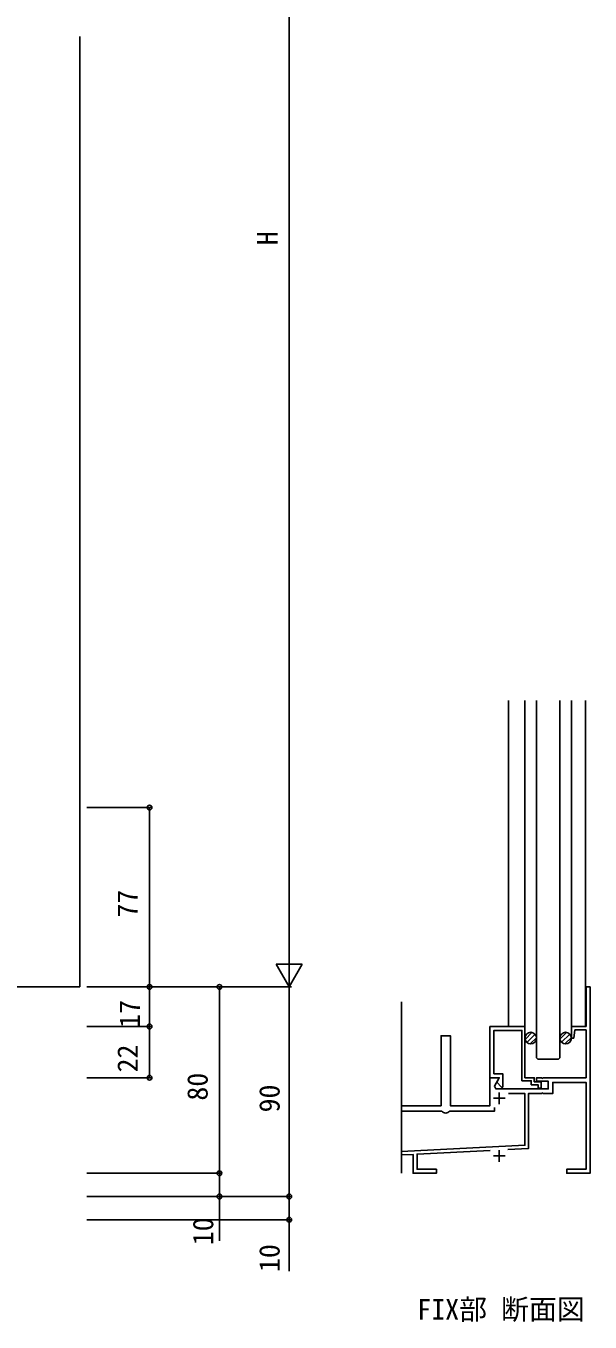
# Model space of a CAD drawing. Units: millimetres, scale not verified. Extents: x -699 to 701, y -1083 to 1079.
# Drawn here: x -251 to -8, y 90 to 646 of the extents above; entities that cross this region are included whole.
import ezdxf
from ezdxf.enums import TextEntityAlignment as Align

# ---------------------------------------------------------------- set-up
doc = ezdxf.new("R2010")
doc.units = ezdxf.units.MM
doc.header["$LTSCALE"] = 6
for name, color, linetype in [('0-1_USER1', 3, 'Continuous'), ('0-2_YKK_11', 7, 'Continuous'), ('0-3_YKK_12', 2, 'Continuous'), ('0-4_YKK_13', 4, 'Continuous'), ('0-6_YKK_D', 6, 'Continuous')]:
    doc.layers.add(name, color=color, linetype=linetype)
doc.styles.add('ＭＳ ゴシック', font='')
doc.styles.get('ＭＳ ゴシック').set_extended_font_data('MS Gothic')

msp = doc.modelspace()

# ---------------------------------------------------------------- linework, layer by layer
at = {"layer": '0-2_YKK_11'}
for p, q in [((-44.813, 186.087), (-49.813, 186.087)), ((-47.313, 183.587), (-47.313, 188.587)), ((-71.949, 180.587), (-89.313, 180.587)), ((-47.313, 158.832), (-47.313, 163.832)), ((-44.813, 161.332), (-49.813, 161.332))]:
    msp.add_line(p, q, dxfattribs=at)
for points in [[(-43.692, 164.016), (-34.813, 164.46), (-34.813, 188.087), (-29.113, 188.087), (-28.813, 188.387), (-28.513, 188.087), (-24.313, 188.087), (-24.313, 192.887), (-10.013, 192.887), (-10.013, 155.587), (-18.313, 155.587), (-18.313, 153.887), (-8.313, 153.887), (-8.313, 233.887), (-10.013, 233.887), (-10.013, 216.887), (-16.313, 216.887), (-16.313, 211.887), (-15.313, 211.887), (-14.813, 215.387), (-10.013, 215.387), (-10.013, 194.887), (-28.513, 194.887), (-28.813, 194.587), (-29.113, 194.887), (-31.313, 194.887), (-31.313, 193.387), (-26.313, 193.387), (-26.313, 190.087), (-48.775, 190.087), (-49.429, 191.221), (-47.313, 194.887), (-51.313, 194.887), (-51.313, 182.887), (-68.313, 182.887), (-68.313, 212.887), (-72.313, 212.887), (-72.313, 182.887), (-89.313, 182.887)], [(-43.336, 188.087), (-36.313, 188.087), (-36.313, 165.887), (-89.313, 163.237)], [(-49.313, 182.111), (-49.313, 180.587), (-68.676, 180.587)], [(-51.183, 163.642), (-82.613, 162.07), (-82.613, 155.587), (-74.313, 155.587), (-74.313, 153.887), (-84.313, 153.887), (-84.313, 161.985), (-89.313, 161.735)]]:
    msp.add_lwpolyline(points, dxfattribs=at)
msp.add_lwpolyline([(-51.313, 216.887), (-51.313, 194.887), (-47.313, 194.887), (-48.411, 192.985), (-46.313, 190.887), (-45.813, 190.887), (-45.813, 196.587), (-49.613, 196.587), (-49.613, 215.187), (-37.613, 215.187), (-37.613, 193.587), (-33.613, 193.587), (-33.613, 191.887), (-30.613, 191.887), (-30.613, 190.387), (-29.313, 190.387), (-29.313, 193.187), (-32.313, 193.187), (-32.313, 194.887), (-36.313, 194.887), (-36.313, 216.887)], close=True, dxfattribs=at)
msp.add_arc((-70.313, 181.737), 2, 215.09964, 324.90036, dxfattribs=at)
at = {"layer": '0-3_YKK_12'}
for p, q in [((-227.499, 642), (-227.499, 233.887)), ((-43.313, 356.887), (-43.313, 216.887)), ((-36.313, 356.887), (-36.313, 216.887)), ((-31.313, 203.387), (-31.313, 356.887)), ((-21.313, 203.387), (-21.313, 356.887)), ((-16.313, 356.887), (-16.313, 216.887)), ((-10.313, 356.887), (-10.313, 216.887)), ((-259.5, 233.887), (-227.499, 233.887)), ((-89.313, 153.887), (-89.313, 227.526)), ((-31.313, 203.387), (-30.813, 202.887)), ((-21.813, 202.887), (-30.813, 202.887)), ((-21.813, 202.887), (-21.313, 203.387))]:
    msp.add_line(p, q, dxfattribs=at)
at = {"layer": '0-4_YKK_13'}
for p, q in [((-36.257, 211.364), (-33.289, 214.332)), ((-35.477, 210.022), (-31.947, 213.552)), ((-33.984, 209.393), (-31.319, 212.059)), ((-21.281, 211.489), (-18.414, 214.355)), ((-20.554, 210.094), (-17.019, 213.629)), ((-19.12, 209.406), (-16.332, 212.195))]:
    msp.add_line(p, q, dxfattribs=at)
for centre in [(-33.813, 211.887), (-18.813, 211.887)]:
    msp.add_circle(centre, 2.5, dxfattribs=at)
at = {"layer": '0-6_YKK_D'}
for p, q in [((-137.499, 870.8), (-137.499, 245.087)), ((-224.499, 310.887), (-196.499, 310.887)), ((-197.499, 310.887), (-197.499, 233.887)), ((-137.499, 233.887), (-137.499, 253.286)), ((-137.499, 233.887), (-143.099, 243.587)), ((-131.899, 243.587), (-143.099, 243.587)), ((-137.499, 233.887), (-131.899, 243.587)), ((-224.499, 233.887), (-166.499, 233.887)), ((-224.499, 233.887), (-196.499, 233.887)), ((-224.499, 233.887), (-196.499, 233.887)), ((-224.499, 233.887), (-136.499, 233.887)), ((-224.499, 233.887), (-136.499, 233.887)), ((-197.499, 233.887), (-197.499, 216.887)), ((-167.499, 233.887), (-167.499, 153.887)), ((-137.499, 233.887), (-137.499, 143.887)), ((-224.499, 216.887), (-196.499, 216.887)), ((-224.499, 216.887), (-196.499, 216.887)), ((-197.499, 216.887), (-197.499, 194.887)), ((-224.499, 194.887), (-196.499, 194.887)), ((-224.499, 153.887), (-166.499, 153.887)), ((-224.499, 153.887), (-166.499, 153.887)), ((-224.499, 143.887), (-166.499, 143.887)), ((-224.499, 143.887), (-136.499, 143.887)), ((-224.499, 143.887), (-136.499, 143.887)), ((-224.499, 133.887), (-136.499, 133.887))]:
    msp.add_line(p, q, dxfattribs=at)
for points in [[(-167.499, 153.887), (-167.499, 143.887), (-167.499, 124.807)], [(-137.499, 143.887), (-137.499, 133.887), (-137.499, 111.807)]]:
    msp.add_lwpolyline(points, dxfattribs=at)
for centre in [(-197.499, 310.887), (-197.499, 233.887), (-197.499, 233.887), (-167.499, 233.887), (-197.499, 216.887), (-197.499, 216.887), (-197.499, 194.887), (-167.499, 153.887), (-167.499, 153.887), (-167.499, 143.887), (-137.499, 143.887), (-137.499, 143.887), (-137.499, 133.887)]:
    msp.add_circle(centre, 1.02, dxfattribs=at)

# ---------------------------------------------------------------- texts
at = {"layer": '0-1_USER1', "style": 'ＭＳ ゴシック'}
msp.add_text('FIX部 断面図', height=8.798, dxfattribs=at).set_placement((-82.519, 88.402), align=Align.BOTTOM_LEFT)
at = {"layer": '0-6_YKK_D', "style": 'ＭＳ ゴシック'}
for s, p in [('H', (-139.899, 552.353)), ('77', (-199.899, 263.626)), ('17', (-198.999, 216.285)), ('22', (-199.899, 197.16)), ('80', (-169.899, 185.058)), ('90', (-138.999, 179.99)), ('10', (-167.499, 122.966)), ('10', (-138.999, 111.466))]:
    msp.add_text(s, height=8.798, rotation=90, dxfattribs=at).set_placement(p, align=Align.BOTTOM_LEFT)

doc.saveas('drawing.dxf')
